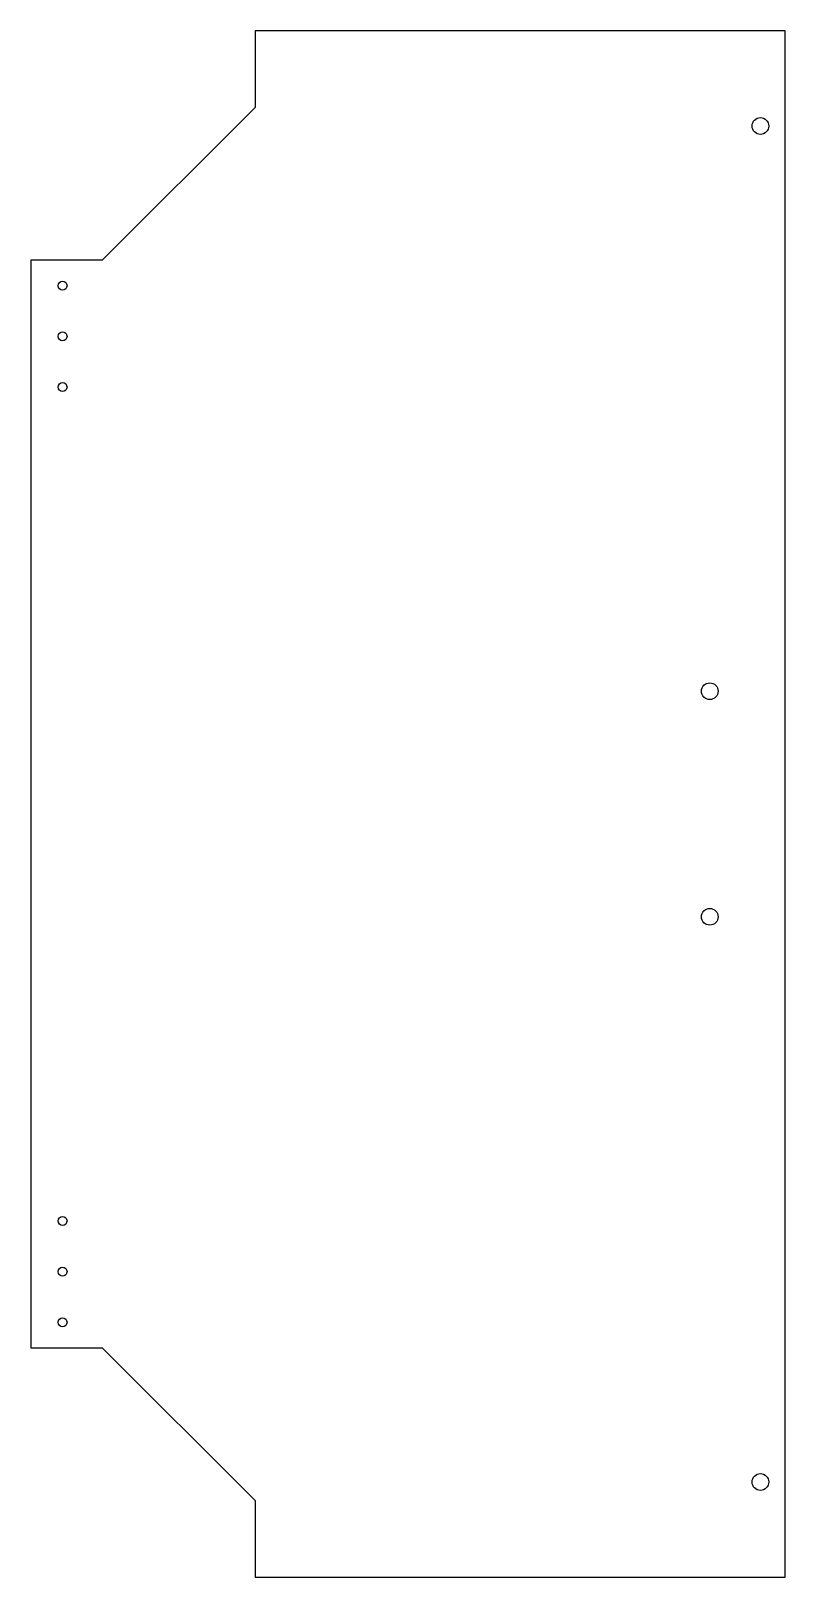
# Model space of a CAD drawing. Header units: inches. Extents: x -5.9 to 5.9, y -12 to 12.
import ezdxf

# ---------------------------------------------------------------- set-up
doc = ezdxf.new("R2010")
doc.units = ezdxf.units.IN
doc.layers.add('CUTOUTS', color=1, linetype='CONTINUOUS')
doc.layers.add('PERIMETER', color=5, linetype='CONTINUOUS')

msp = doc.modelspace()

# ---------------------------------------------------------------- linework, layer by layer
at = {"layer": 'CUTOUTS'}
for centre, radius in [((5.477, 10.531), 0.13), ((-5.369, 8.051), 0.0689), ((-5.369, 7.264), 0.0689), ((-5.369, 6.476), 0.0689), ((4.69, 1.752), 0.13), ((4.69, -1.752), 0.13), ((-5.369, -6.476), 0.0689), ((-5.369, -7.264), 0.0689), ((-5.369, -8.051), 0.0689), ((5.477, -10.531), 0.13)]:
    msp.add_circle(centre, radius, dxfattribs=at)
at = {"layer": 'PERIMETER'}
for p, q in [((5.861, 12.008), (-2.377, 12.008)), ((-2.377, 12.008), (-2.377, 10.819)), ((5.861, -12.008), (5.861, 12.008)), ((-2.377, 10.819), (-4.751, 8.445)), ((-4.751, 8.445), (-5.861, 8.445)), ((-5.861, 8.445), (-5.861, -8.445)), ((-5.861, -8.445), (-4.751, -8.445)), ((-4.751, -8.445), (-2.377, -10.819)), ((-2.377, -10.819), (-2.377, -12.008)), ((-2.377, -12.008), (5.861, -12.008))]:
    msp.add_line(p, q, dxfattribs=at)

doc.saveas('drawing.dxf')
